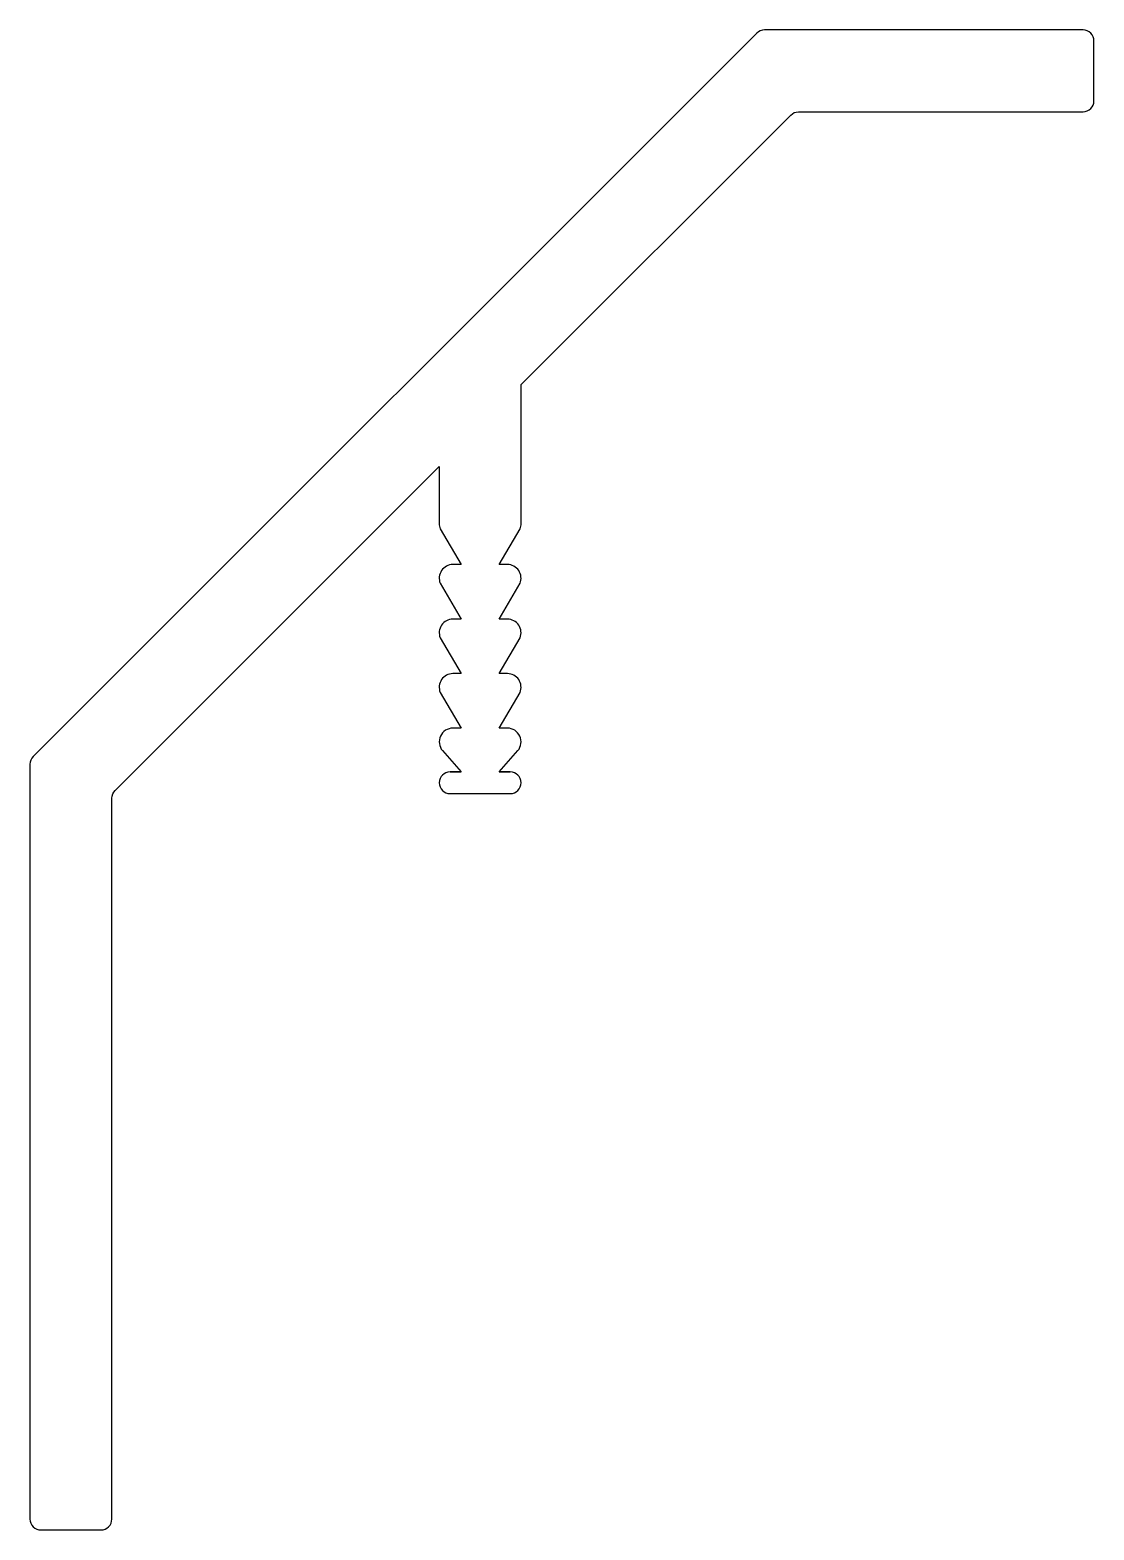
# Model space of a CAD drawing. Extents: x 651.6 to 671.1, y 596.3 to 623.8.
import ezdxf

# ---------------------------------------------------------------- set-up
doc = ezdxf.new("R2010")
doc.units = 0
doc.layers.get('0').update_dxf_attribs({"linetype": 'CONTINUOUS'})

msp = doc.modelspace()

# ---------------------------------------------------------------- linework, layer by layer
at = {"color": 7, "linetype": 'CONTINUOUS'}
msp.add_lwpolyline([(660.395, 609.806, 1), (660.395, 610.206), (660.192, 610.206), (660.395, 610.206), (660.192, 610.206), (660.536, 610.595, 0.63807), (660.345, 611.006), (660.192, 611.006), (660.577, 611.662, 0.531536), (660.345, 612.006), (660.192, 612.006), (660.577, 612.662, 0.531536), (660.345, 613.006), (660.192, 613.006), (660.577, 613.662, 0.531536), (660.345, 614.006), (660.192, 614.006), (660.577, 614.662, 0.096153), (660.595, 614.756), (660.595, 617.306), (665.537, 622.247, -0.198913), (665.678, 622.306), (670.895, 622.306, 0.414214), (671.095, 622.506), (671.095, 623.606, 0.414214), (670.895, 623.806), (665.057, 623.806, 0.198912), (664.915, 623.747), (651.654, 610.486, 0.198912), (651.595, 610.344), (651.595, 596.506, 0.414214), (651.795, 596.306), (652.895, 596.306, 0.414214), (653.095, 596.506), (653.095, 609.723, -0.198912), (653.154, 609.865), (659.095, 615.806), (659.095, 614.756, 0.096153), (659.113, 614.662), (659.499, 614.006), (659.345, 614.006, 0.531536), (659.113, 613.662), (659.499, 613.006), (659.345, 613.006, 0.531536), (659.113, 612.662), (659.499, 612.006), (659.345, 612.006, 0.531536), (659.113, 611.662), (659.499, 611.006), (659.345, 611.006, 0.63807), (659.154, 610.595), (659.499, 610.206), (659.295, 610.206), (659.499, 610.206), (659.295, 610.206, 1), (659.295, 609.806), (659.845, 609.806)], format="xyb", close=True, dxfattribs=at)

doc.saveas('drawing.dxf')
